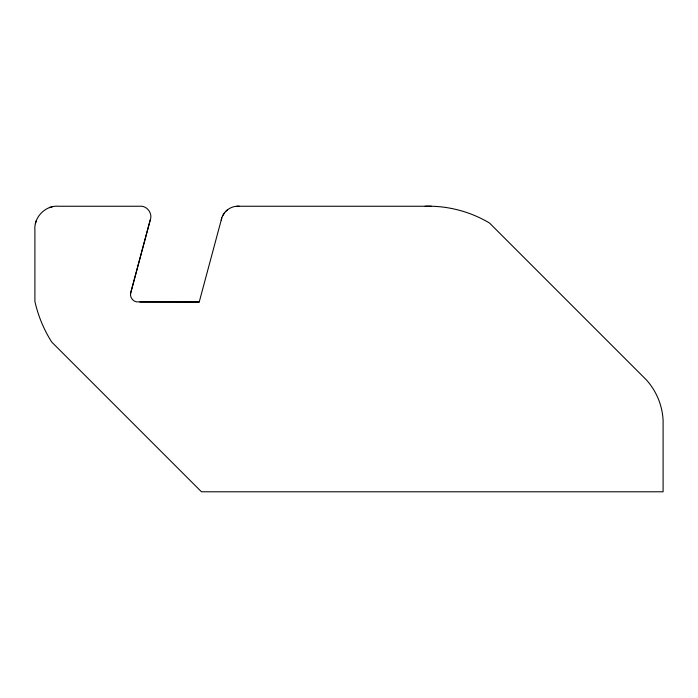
<?xml version="1.0" encoding="UTF-8"?>
<svg xmlns="http://www.w3.org/2000/svg" width="698" height="698" viewBox="0 0 698 698"><rect width="100%" height="100%" fill="white"/><g stroke="black" fill="none" stroke-linecap="round" stroke-linejoin="round"><path stroke-width="1.05" d="M425.143 206.242C447.671 205.605 470.225 211.494 489.577 223.072L646.278 379.782A65.376 65.376 0 0 1 663.1 420.397L663.1 491.785L201.469 491.785L51.722 342.046A127.891 127.891 0 0 1 34.9 301.423L34.9 230.035C33.713 217.061 45.719 205.055 58.693 206.242L139.644 206.242C146.833 205.36 152.932 213.318 150.218 220.027L130.692 292.785C129.584 296.807 132.515 301.283 136.642 301.876L199.235 301.981L221.807 217.889M221.231 220.027C222.697 211.66 230.898 205.509 239.213 206.242M130.5 293.884L150.218 220.027M35.389 223.726L36.296 220.69M224.669 212.62L222.479 216.092M226.056 211.084L227.618 209.74M49.349 207.638L52.394 206.73M236.997 206.242L431.425 206.25M139.897 301.981L199.235 301.981"/></g></svg>
